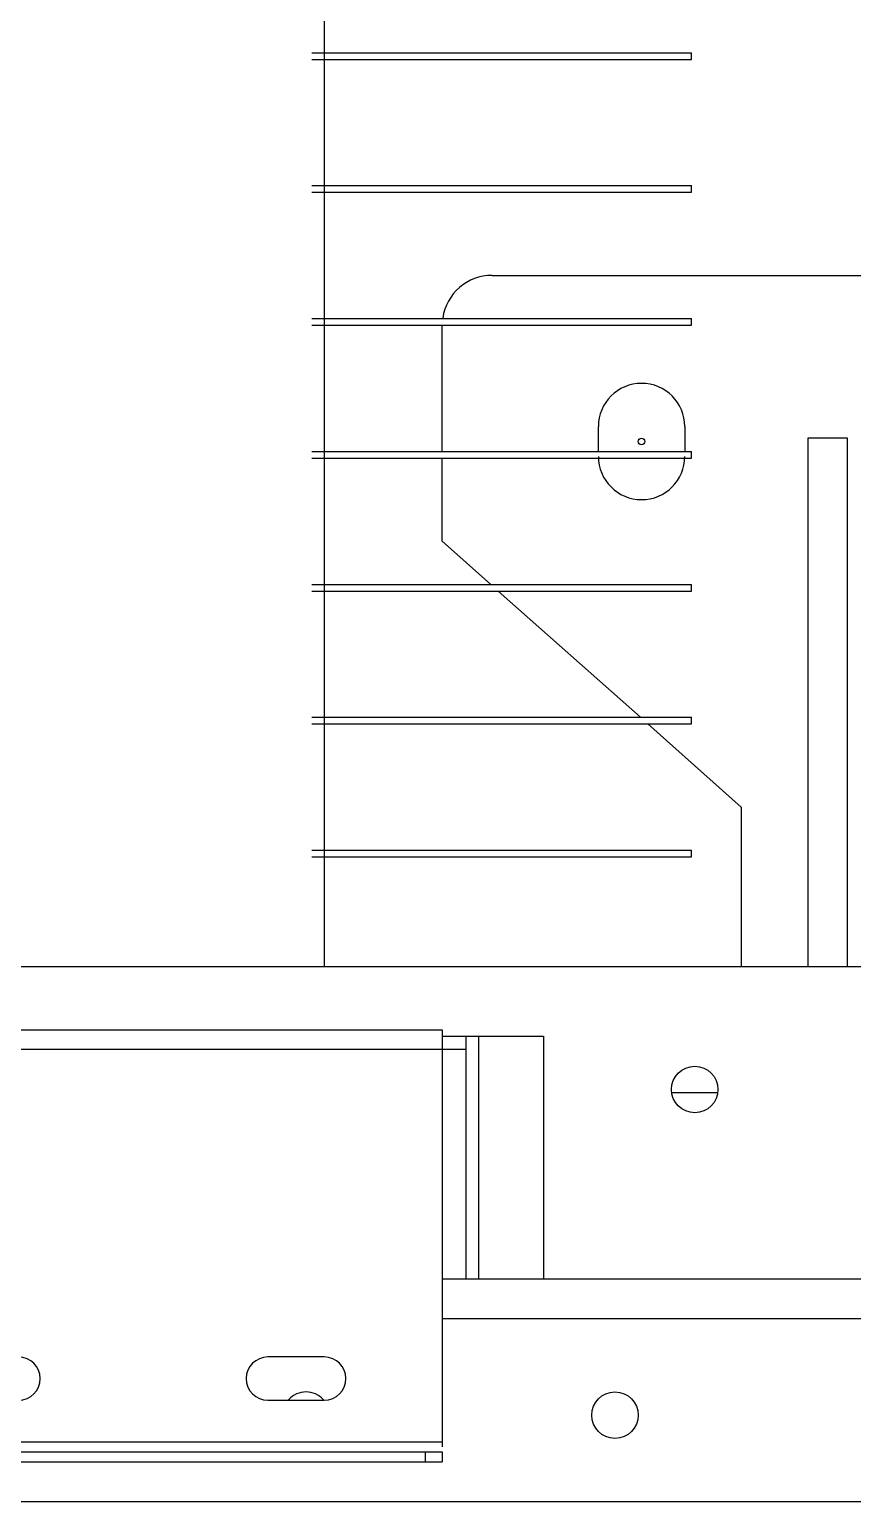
# Model space of a CAD drawing. Header units: millimetres. Extents: x 32496 to 166256, y 3504 to 23939.
# Drawn here: x 97842.9 to 98090.6, y 7932.1 to 8375.1 of the extents above; entities that cross this region are included whole.
import ezdxf

# ---------------------------------------------------------------- set-up
doc = ezdxf.new("R2010")
doc.units = ezdxf.units.MM
doc.layers.get('0').update_dxf_attribs({"lineweight": 35})
doc.layers.add('变压器模型_1__0', color=7, linetype='Continuous')

# ---------------------------------------------------------------- blocks, each defined once
blk = doc.blocks.new('gtrytrgtrr')
at = {"layer": '变压器模型_1__0', "color": 6, "linetype": 'Continuous'}
for p, q in [((66154.76, -72484.29), (66154.76, -72983.29)), ((66151.01, -72708.29), (66265.26, -72708.29)), ((66265.26, -72710.29), (66265.26, -72708.29)), ((66151.01, -72710.29), (66265.26, -72710.29)), ((66151.01, -72748.29), (66265.26, -72748.29)), ((66265.26, -72750.29), (66265.26, -72748.29)), ((66151.01, -72750.29), (66265.26, -72750.29)), ((66205.26, -72775.29), (66425.76, -72775.29)), ((66151.01, -72788.29), (66265.26, -72788.29)), ((66265.26, -72790.29), (66265.26, -72788.29)), ((66151.01, -72790.29), (66265.26, -72790.29)), ((66190.26, -72828.29), (66190.26, -72790.29)), ((66237.26, -72828.29), (66237.26, -72820.79)), ((66263.26, -72820.79), (66263.26, -72828.29)), ((66300.26, -72824.29), (66300.26, -72983.29)), ((66312.26, -72824.29), (66300.26, -72824.29)), ((66312.26, -72983.29), (66312.26, -72824.29)), ((66151.01, -72828.29), (66265.26, -72828.29)), ((66265.26, -72830.29), (66265.26, -72828.29)), ((66151.01, -72830.29), (66265.26, -72830.29)), ((66190.26, -72855.29), (66190.26, -72830.29)), ((66204.89, -72868.29), (66190.26, -72855.29)), ((66151.01, -72868.29), (66265.26, -72868.29)), ((66265.26, -72870.29), (66265.26, -72868.29)), ((66151.01, -72870.29), (66265.26, -72870.29)), ((66249.89, -72908.29), (66207.14, -72870.29)), ((66151.01, -72908.29), (66265.26, -72908.29)), ((66265.26, -72910.29), (66265.26, -72908.29)), ((66151.01, -72910.29), (66265.26, -72910.29)), ((66280.26, -72935.29), (66252.14, -72910.29)), ((66280.26, -72935.29), (66280.26, -72983.29)), ((66151.01, -72948.29), (66265.26, -72948.29)), ((66265.26, -72950.29), (66265.26, -72948.29)), ((66151.01, -72950.29), (66265.26, -72950.29)), ((64373.26, -72983.29), (66387.26, -72983.29)), ((66010.26, -73002.29), (66190.26, -73002.29)), ((66190.26, -73002.29), (66190.26, -73127.87)), ((66190.26, -73004.29), (66220.78, -73004.29)), ((66197.46, -73008.29), (66197.46, -73004.29)), ((66220.78, -73004.29), (66220.78, -73077.29)), ((66190.26, -73077.29), (66742.26, -73077.29)), ((66154.76, -73100.79), (66137.76, -73100.79)), ((66137.76, -73113.79), (66154.76, -73113.79)), ((66010.26, -73129.29), (66190.26, -73129.29)), ((66190.26, -73129.29), (66190.26, -73132.29)), ((66010.26, -73132.29), (66190.26, -73132.29)), ((65790.26, -73144.29), (66827.82, -73144.29))]:
    blk.add_line(p, q, dxfattribs=at)
at = {"layer": '变压器模型_1__0', "color": 9, "linetype": 'Continuous'}
for p, q in [((66201.22, -73004.29), (66201.22, -73077.29)), ((66197.46, -73008.29), (66003.06, -73008.29)), ((66197.46, -73077.29), (66197.46, -73008.29)), ((66273.26, -73021.29), (66259.26, -73021.29)), ((66736.26, -73089.29), (66190.26, -73089.29)), ((66010.26, -73126.29), (66190.26, -73126.29)), ((66185.26, -73132.29), (66185.26, -73129.29))]:
    blk.add_line(p, q, dxfattribs=at)
at = {"layer": '变压器模型_1__0', "color": 6, "linetype": 'Continuous'}
for centre, radius in [((66250.26, -72825.29), 1), ((66266.26, -73020.29), 7), ((66242.26, -73118.29), 7)]:
    blk.add_circle(centre, radius, dxfattribs=at)
for centre, radius, start, end in [((66205.26, -72790.29), 15, 90, 171.9082), ((66250.26, -72820.79), 13, 0, 180), ((66250.26, -72829.79), 13, 180, 0), ((66062.76, -73107.29), 6.5, 270, 90), ((66137.76, -73107.29), 6.5, 90, 270), ((66154.76, -73107.29), 6.5, 270, 90), ((66149.26, -73118.29), 7, 41.6153, 138.3656)]:
    blk.add_arc(centre, radius, start, end, dxfattribs=at)

msp = doc.modelspace()

# ---------------------------------------------------------------- block references
msp.add_blockref('gtrytrgtrr', (31776.885, 81076.369))

doc.saveas('drawing.dxf')
